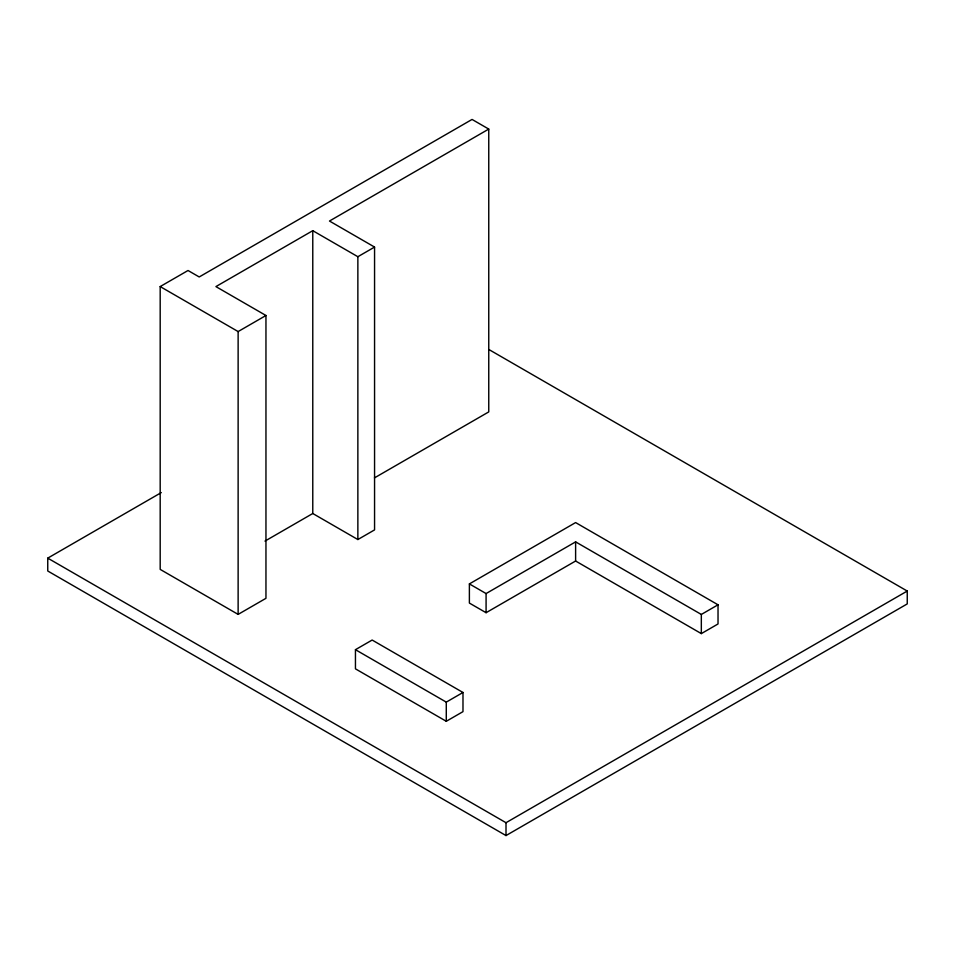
<?xml version="1.0" encoding="UTF-8"?>
<svg xmlns="http://www.w3.org/2000/svg" width="955" height="955" viewBox="0 0 955 955"><rect width="100%" height="100%" fill="white"/><g stroke="black" fill="none" stroke-linecap="round" stroke-linejoin="round"><path stroke-width="1.43" d="M264.989 541.091L312.774 513.504L357.862 539.539L374.563 529.894L374.563 247.07L357.862 256.716L312.774 230.68L215.914 286.596L265.956 315.496L265.956 598.319L238.129 614.387L160.189 569.395L160.189 286.572L188.028 270.504L199.213 276.962L472.057 119.435L488.757 129.08L488.757 411.903L374.432 477.906M488.757 129.08L329.475 221.035L374.563 247.07M160.189 286.572L238.129 331.564L265.956 315.496M489.02 349.59L907.25 591.05L907.25 603.906L506.007 835.565L47.75 570.995L47.75 558.138L161.288 492.589M355.451 649.687L372.152 640.041L462.984 692.482L462.984 711.642L446.283 721.288L355.451 668.846L355.451 649.687L446.283 702.128L462.984 692.482M469.382 583.911L575.614 522.576L718.029 604.802L718.029 623.961L701.328 633.607L575.614 561.015L486.083 612.704L469.382 603.071L469.382 583.911L486.083 593.556L575.614 541.867L701.328 614.447L718.029 604.802M47.75 558.138L506.007 822.709L907.25 591.05M701.328 614.447L701.328 633.607M575.614 541.867L575.614 561.015M506.007 822.709L506.007 835.565M486.083 593.556L486.083 612.704M446.283 702.128L446.283 721.288M357.862 256.716L357.862 539.539M312.774 230.68L312.774 513.504M238.129 331.564L238.129 614.387"/></g></svg>
